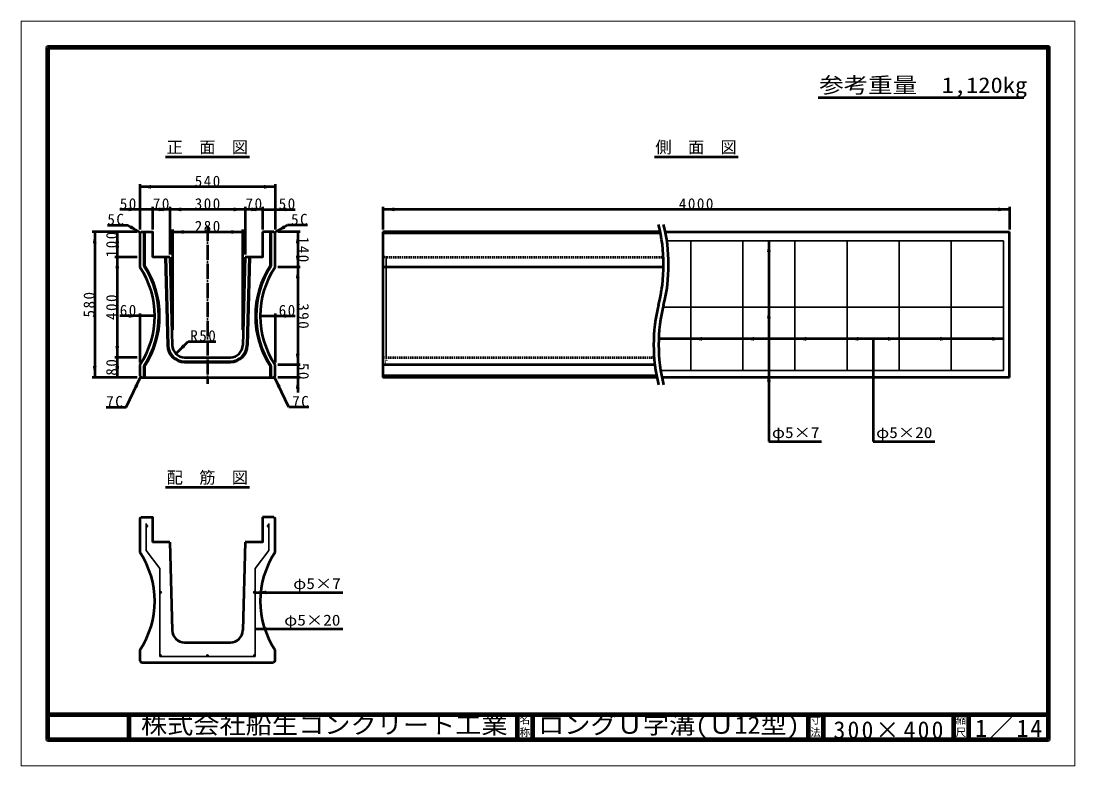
# Model space of a CAD drawing. Units: millimetres, scale not verified. Extents: x -2102 to 2102, y -1485 to 1485.
import ezdxf
from ezdxf.enums import TextEntityAlignment as Align

# ---------------------------------------------------------------- set-up
doc = ezdxf.new("R2010")
doc.units = ezdxf.units.MM
doc.header["$LTSCALE"] = 5
doc.linetypes.add('DOTTED', pattern=[1.75, 0.25, -1.5])
doc.linetypes.add('LONG_DASHED_DOTTED', pattern=[15.25, 12, -1.5, 0.25, -1.5])
doc.layers.add('0-0_V-nasSTD', color=7, linetype='Continuous', lineweight=50)
doc.layers.add('0-1_0', color=7, linetype='Continuous', lineweight=50)
doc.styles.add('ＭＳ ゴシック', font='')
doc.styles.get('ＭＳ ゴシック').set_extended_font_data('MS Gothic')

msp = doc.modelspace()

# ---------------------------------------------------------------- linework, layer by layer
at = {"layer": '0-0_V-nasSTD', "lineweight": 100}
for p, q in [((-1997.5, 1380), (-1997.5, -1380)), ((-1997.5, -1280), (1997.5, -1280)), ((-1672.5, -1280), (-1672.5, -1380)), ((-122.5, -1280), (-122.5, -1380)), ((-62.5, -1280), (-62.5, -1380)), ((1037.5, -1280), (1037.5, -1380)), ((1097.5, -1280), (1097.5, -1380)), ((1617.5, -1280), (1617.5, -1380)), ((1677.5, -1280), (1677.5, -1380)), ((-1997.5, -1380), (1997.5, -1380))]:
    msp.add_line(p, q, dxfattribs=at)
at = {"layer": '0-0_V-nasSTD'}
for p, q in [((-1628.654, 834.105), (-1628.654, 654.105)), ((-1088.654, 824.105), (-1628.654, 824.105)), ((-1088.654, 834.105), (-1088.654, 654.105)), ((-1628.654, 734.105), (-1708.654, 734.105)), ((-1578.654, 734.105), (-1628.654, 734.105)), ((-1578.654, 744.105), (-1578.654, 654.105)), ((-1508.654, 734.105), (-1578.654, 734.105)), ((-1508.654, 744.105), (-1508.654, 554.105)), ((-1208.654, 734.105), (-1508.654, 734.105)), ((-1208.654, 744.105), (-1208.654, 554.105)), ((-1138.654, 734.105), (-1208.654, 734.105)), ((-1138.654, 744.105), (-1138.654, 654.105)), ((-658.654, 744.105), (-658.654, 654.105)), ((1841.346, 734.105), (-658.654, 734.105)), ((1841.346, 744.105), (1841.346, 654.105)), ((-1638.654, 644.105), (-1818.654, 644.105)), ((-1808.654, 644.105), (-1808.654, 64.105)), ((-1758.116, 671.605), (-1678.116, 671.605)), ((-1718.654, 644.105), (-1718.654, 544.105)), ((-1626.154, 641.605), (-1678.116, 671.605)), ((-1628.654, 639.105), (-1623.654, 644.105)), ((-1628.654, 639.105), (-1628.654, 504.105)), ((-1612.654, 644.105), (-1612.654, 508.967)), ((-1609.654, 644.105), (-1609.654, 509.866)), ((-1498.655, 654.105), (-1498.655, 254.105)), ((-1498.655, 644.105), (-1218.655, 644.105)), ((-1218.655, 654.105), (-1218.655, 254.105)), ((-1093.654, 644.105), (-1138.654, 644.105)), ((-1107.654, 509.866), (-1107.654, 644.105)), ((-1104.654, 508.967), (-1104.654, 644.105)), ((-1093.654, 644.105), (-1088.654, 639.105)), ((-1091.154, 641.605), (-1039.193, 671.605)), ((-1088.654, 504.105), (-1088.654, 639.105)), ((-988.654, 644.105), (-1078.654, 644.105)), ((-959.193, 671.605), (-1039.193, 671.605)), ((-998.654, 644.105), (-998.654, 504.105)), ((-658.654, 644.105), (-658.654, 64.105)), ((448.213, 644.105), (-658.654, 644.105)), ((449.213, 639.105), (-658.654, 639.105)), ((468.213, 644.105), (1841.346, 644.105)), ((1841.346, 64.105), (1841.346, 644.105)), ((881.346, 609.105), (881.346, -190.895)), ((-1638.654, 544.105), (-1728.654, 544.105)), ((-1718.654, 544.105), (-1718.654, 144.105)), ((-1508.654, 544.105), (-1578.654, 544.105)), ((-1527.66, 544.105), (-1518.867, 192.38)), ((-1524.659, 544.105), (-1515.868, 192.455)), ((-1508.654, 544.105), (-1499.873, 192.855)), ((-1208.654, 544.105), (-1217.436, 192.855)), ((-1192.649, 544.105), (-1201.441, 192.455)), ((-1189.648, 544.105), (-1198.441, 192.38)), ((-988.654, 504.105), (-1078.654, 504.105)), ((-998.654, 504.105), (-998.654, 114.105)), ((461.269, 504.105), (-658.654, 504.105)), ((-1628.654, 309.105), (-1708.654, 309.105)), ((-1628.654, 319.105), (-1628.654, 124.105)), ((-1568.654, 309.105), (-1628.654, 309.105)), ((-1148.654, 309.105), (-1088.654, 309.105)), ((-1088.654, 319.105), (-1088.654, 124.105)), ((-1088.654, 309.105), (-1008.654, 309.105)), ((1817.346, 218.105), (441.789, 218.105)), ((1297.346, 218.105), (1297.346, -190.895)), ((-1484.799, 158.31), (-1435.302, 207.808)), ((-1435.302, 207.808), (-1325.302, 207.808)), ((-1638.654, 144.105), (-1728.654, 144.105)), ((-1718.654, 144.105), (-1718.654, 64.105)), ((-1449.889, 144.105), (-1267.42, 144.105)), ((-1449.889, 128.105), (-1267.42, 128.105)), ((-1628.654, 114.105), (-1628.654, 71.105)), ((-1612.654, 109.242), (-1612.654, 64.105)), ((-1609.654, 108.344), (-1609.654, 64.105)), ((-1449.889, 125.105), (-1267.42, 125.105)), ((-1107.654, 64.105), (-1107.654, 108.344)), ((-1104.654, 64.105), (-1104.654, 109.242)), ((-1088.654, 71.105), (-1088.654, 114.105)), ((-988.654, 114.105), (-1078.654, 114.105)), ((-998.654, 114.105), (-998.654, 64.105)), ((426.288, 114.105), (-658.654, 114.105)), ((-1638.654, 64.105), (-1818.654, 64.105)), ((-1682.723, -54.603), (-1625.154, 67.605)), ((-1628.654, 71.105), (-1621.654, 64.105)), ((-1621.654, 64.105), (-1095.654, 64.105)), ((-1088.654, 71.105), (-1095.654, 64.105)), ((-1034.586, -54.603), (-1092.154, 67.605)), ((-988.654, 64.105), (-1078.654, 64.105)), ((-998.654, 64.105), (-998.654, 4.105)), ((433.09, 71.105), (-658.654, 71.105)), ((434.478, 64.105), (-658.654, 64.105)), ((1841.346, 64.105), (454.478, 64.105)), ((-1762.723, -54.603), (-1682.723, -54.603)), ((-954.586, -54.603), (-1034.586, -54.603)), ((881.346, -190.895), (1091.346, -190.895)), ((1297.346, -190.895), (1543.346, -190.895)), ((-1628.654, -498.131), (-1623.654, -493.131)), ((-1628.654, -498.131), (-1628.654, -633.131)), ((-1093.654, -493.131), (-1138.654, -493.131)), ((-1093.654, -493.131), (-1088.654, -498.131)), ((-1088.654, -633.131), (-1088.654, -498.131)), ((-1508.654, -593.131), (-1578.654, -593.131)), ((-1508.654, -593.131), (-1499.873, -944.38)), ((-1208.654, -593.131), (-1217.436, -944.38)), ((-1168.654, -793.131), (-818.654, -793.131)), ((-1168.654, -938.889), (-818.654, -938.889)), ((-1449.889, -993.131), (-1267.42, -993.131)), ((-1628.654, -1023.131), (-1628.654, -1066.131)), ((-1088.654, -1066.131), (-1088.654, -1023.131)), ((-1628.654, -1066.131), (-1621.654, -1073.131)), ((-1621.654, -1073.131), (-1095.654, -1073.131)), ((-1088.654, -1066.131), (-1095.654, -1073.131))]:
    msp.add_line(p, q, dxfattribs=at)
at = {"layer": '0-0_V-nasSTD', "linetype": 'LONG_DASHED_DOTTED'}
msp.add_line((-1358.654, 669.105), (-1358.654, 39.105), dxfattribs=at)
at = {"layer": '0-0_V-nasSTD', "lineweight": 35}
for p, q in [((474.366, 609.105), (1817.346, 609.105)), ((569.346, 609.105), (569.346, 92.105)), ((777.346, 609.105), (777.346, 92.105)), ((985.346, 609.105), (985.346, 92.105)), ((1193.346, 609.105), (1193.346, 92.105)), ((1401.346, 609.105), (1401.346, 92.105)), ((1609.346, 609.105), (1609.346, 92.105)), ((1817.346, 344.105), (458.89, 344.105)), ((-1603.654, -626.131), (-1603.654, -518.131)), ((-1113.654, -626.131), (-1113.654, -518.131)), ((-1603.654, -626.131), (-1548.654, -698.131)), ((-1113.654, -626.131), (-1168.654, -698.131)), ((-1548.654, -1048.131), (-1548.654, -698.131))]:
    msp.add_line(p, q, dxfattribs=at)
at = {"layer": '0-0_V-nasSTD', "linetype": 'DOTTED'}
for p, q in [((460.653, 544.105), (-658.654, 544.105)), ((-646.154, 544.105), (-646.154, 125.105)), ((423.272, 144.105), (-658.654, 144.105)), ((-658.654, 125.105), (-646.154, 125.105))]:
    msp.add_line(p, q, dxfattribs=at)
at = {"layer": '0-0_V-nasSTD', "lineweight": 18}
for points in [[(-2102.5, -1485), (-2102.5, 1485), (2102.5, 1485), (2102.5, -1485)], [(-2002.5, -1385), (-2002.5, 1385), (2002.5, 1385), (2002.5, -1385)]]:
    msp.add_lwpolyline(points, close=True, dxfattribs=at)
at = {"layer": '0-0_V-nasSTD', "lineweight": 100}
msp.add_lwpolyline([(1997.5, -1380), (1997.5, 1380), (-1997.5, 1380)], dxfattribs=at)
at = {"layer": '0-0_V-nasSTD'}
for points in [[(-1138.654, 734.105), (-1088.654, 734.105), (-1008.654, 734.105)], [(-1623.654, 644.105), (-1578.654, 644.105), (-1578.654, 544.105)], [(-1138.654, 644.105), (-1138.654, 544.105), (-1208.654, 544.105)], [(-1623.654, -493.131), (-1578.654, -493.131), (-1578.654, -593.131)], [(-1138.654, -493.131), (-1138.654, -593.131), (-1208.654, -593.131)]]:
    msp.add_lwpolyline(points, dxfattribs=at)
at = {"layer": '0-0_V-nasSTD', "lineweight": 35}
for points in [[(1817.346, 609.105), (1817.346, 92.105), (449.399, 92.105)], [(-1548.654, -1048.131), (-1168.654, -1048.131), (-1168.654, -698.131)]]:
    msp.add_lwpolyline(points, dxfattribs=at)
for centre in [(-1600.654, -528.131), (-1116.654, -528.131), (-1545.654, -793.131), (-1171.654, -793.131), (-1545.654, -1045.131), (-1358.654, -1045.131), (-1171.654, -1045.131)]:
    msp.add_circle(centre, 3, dxfattribs=at)
at = {"layer": '0-0_V-nasSTD'}
for centre, radius, start, end in [((-188.654, 514.105), 650, 345.74997, 14.25003), ((-168.654, 514.105), 650, 345.74997, 14.25003), ((-1915.529, 309.105), 362.875, 326.57981, 33.42019), ((-1915.529, 309.105), 365.875, 326.72111, 33.27889), ((-801.779, 309.105), 365.875, 146.72111, 213.27889), ((-801.779, 309.105), 362.875, 146.57981, 213.42019), ((-1915.529, 309.105), 346.875, 325.79454, 34.20546), ((-801.779, 309.105), 346.875, 145.79454, 214.20546), ((1071.346, 194.105), 650, 165.74997, 194.25003), ((1091.346, 194.105), 650, 165.74997, 194.25003), ((-1449.889, 194.105), 69, 181.4321, 270), ((-1449.889, 194.105), 66, 181.4321, 270), ((-1449.889, 194.105), 50, 181.4321, 270), ((-1267.42, 194.105), 50, 270, 358.5679), ((-1267.42, 194.105), 66, 270, 358.5679), ((-1267.42, 194.105), 69, 270, 358.5679), ((-1915.529, -828.131), 346.875, 325.79454, 34.20546), ((-801.779, -828.131), 346.875, 145.79454, 214.20546), ((-1449.889, -943.131), 50, 181.4321, 270), ((-1267.42, -943.131), 50, 270, 358.5679)]:
    msp.add_arc(centre, radius, start, end, dxfattribs=at)
for points in [[(-1628.654, 824.105), (-1583.654, 816.605), (-1583.654, 831.605)], [(-1133.654, 816.605), (-1133.654, 831.605), (-1088.654, 824.105)], [(-1673.654, 726.605), (-1673.654, 741.605), (-1628.654, 734.105)], [(-1578.654, 734.105), (-1533.654, 726.605), (-1533.654, 741.605)], [(-1553.654, 726.605), (-1553.654, 741.605), (-1508.654, 734.105)], [(-1508.654, 734.105), (-1463.654, 726.605), (-1463.654, 741.605)], [(-1253.654, 726.605), (-1253.654, 741.605), (-1208.654, 734.105)], [(-1208.654, 734.105), (-1163.654, 726.605), (-1163.654, 741.605)], [(-1183.654, 726.605), (-1183.654, 741.605), (-1138.654, 734.105)], [(-1088.654, 734.105), (-1043.654, 726.605), (-1043.654, 741.605)], [(-658.654, 734.105), (-613.654, 726.605), (-613.654, 741.605)], [(1796.346, 726.605), (1796.346, 741.605), (1841.346, 734.105)], [(-1816.154, 599.105), (-1808.654, 644.105), (-1801.154, 599.105)], [(-1726.154, 599.105), (-1718.654, 644.105), (-1711.154, 599.105)], [(-1668.875, 657.61), (-1661.375, 670.6), (-1626.154, 641.605)], [(-1498.655, 644.105), (-1453.655, 636.605), (-1453.655, 651.605)], [(-1263.655, 636.605), (-1263.655, 651.605), (-1218.655, 644.105)], [(-1091.154, 641.605), (-1055.933, 670.6), (-1048.433, 657.61)], [(-1006.154, 599.105), (-998.654, 644.105), (-991.154, 599.105)], [(-1726.154, 589.105), (-1718.654, 544.105), (-1711.154, 589.105)], [(873.846, 564.105), (881.346, 609.105), (888.846, 564.105)], [(-1006.154, 549.105), (-998.654, 504.105), (-991.154, 549.105)], [(-1726.154, 499.105), (-1718.654, 544.105), (-1711.154, 499.105)], [(-1006.154, 459.105), (-998.654, 504.105), (-991.154, 459.105)], [(873.846, 299.105), (881.346, 344.105), (888.846, 299.105)], [(-1673.654, 301.605), (-1673.654, 316.605), (-1628.654, 309.105)], [(-1088.654, 309.105), (-1043.654, 301.605), (-1043.654, 316.605)], [(569.346, 218.105), (614.346, 210.605), (614.346, 225.605)], [(777.346, 218.105), (822.346, 210.605), (822.346, 225.605)], [(985.346, 218.105), (1030.346, 210.605), (1030.346, 225.605)], [(1193.346, 218.105), (1238.346, 210.605), (1238.346, 225.605)], [(1356.346, 210.605), (1356.346, 225.605), (1401.346, 218.105)], [(1564.346, 210.605), (1564.346, 225.605), (1609.346, 218.105)], [(1772.346, 210.605), (1772.346, 225.605), (1817.346, 218.105)], [(-1726.154, 189.105), (-1718.654, 144.105), (-1711.154, 189.105)], [(-1484.799, 158.31), (-1458.283, 195.433), (-1447.676, 184.827)], [(-1726.154, 99.105), (-1718.654, 144.105), (-1711.154, 99.105)], [(-1006.154, 159.105), (-998.654, 114.105), (-991.154, 159.105)], [(-1816.154, 109.105), (-1808.654, 64.105), (-1801.154, 109.105)], [(-1726.154, 109.105), (-1718.654, 64.105), (-1711.154, 109.105)], [(873.846, 47.105), (881.346, 92.105), (888.846, 47.105)], [(-1651.116, 30.092), (-1637.546, 23.699), (-1625.154, 67.605)], [(-1092.154, 67.605), (-1079.762, 23.699), (-1066.192, 30.092)], [(-1006.154, 19.105), (-998.654, 64.105), (-991.154, 19.105)], [(-1603.654, -528.131), (-1603.117, -526.417), (-1602.721, -530.305)], [(-1603.117, -526.417), (-1601.109, -525.165), (-1598.818, -525.759)], [(-1603.117, -526.417), (-1598.818, -525.759), (-1597.67, -527.827)], [(-1603.117, -526.417), (-1602.721, -530.305), (-1600.502, -531.127)], [(-1603.117, -526.417), (-1600.502, -531.127), (-1598.378, -530.085)], [(-1603.117, -526.417), (-1598.378, -530.085), (-1597.67, -527.827)], [(-1119.639, -528.434), (-1118.931, -526.177), (-1114.192, -529.845)], [(-1119.639, -528.434), (-1118.491, -530.503), (-1114.192, -529.845)], [(-1118.931, -526.177), (-1116.806, -525.135), (-1114.192, -529.845)], [(-1118.491, -530.503), (-1116.2, -531.096), (-1114.192, -529.845)], [(-1116.806, -525.135), (-1114.587, -525.956), (-1114.192, -529.845)], [(-1114.587, -525.956), (-1114.192, -529.845), (-1113.654, -528.131)], [(-1548.654, -793.131), (-1548.117, -791.417), (-1547.721, -795.305)], [(-1548.117, -791.417), (-1546.109, -790.165), (-1543.818, -790.759)], [(-1548.117, -791.417), (-1543.818, -790.759), (-1542.67, -792.827)], [(-1548.117, -791.417), (-1547.721, -795.305), (-1545.502, -796.127)], [(-1548.117, -791.417), (-1545.502, -796.127), (-1543.378, -795.085)], [(-1548.117, -791.417), (-1543.378, -795.085), (-1542.67, -792.827)], [(-1174.639, -793.434), (-1173.931, -791.177), (-1169.192, -794.845)], [(-1174.639, -793.434), (-1173.491, -795.503), (-1169.192, -794.845)], [(-1173.931, -791.177), (-1171.806, -790.135), (-1169.192, -794.845)], [(-1173.491, -795.503), (-1171.2, -796.096), (-1169.192, -794.845)], [(-1171.806, -790.135), (-1169.587, -790.956), (-1169.192, -794.845)], [(-1169.587, -790.956), (-1169.192, -794.845), (-1168.654, -793.131)], [(-1168.654, -793.131), (-1123.654, -800.631), (-1123.654, -785.631)], [(-1168.654, -938.889), (-1123.654, -946.389), (-1123.654, -931.389)], [(-1548.654, -1045.131), (-1548.348, -1043.81), (-1543.94, -1047.593)], [(-1548.654, -1045.131), (-1548.593, -1045.735), (-1543.94, -1047.593)], [(-1548.593, -1045.735), (-1548.411, -1046.314), (-1543.94, -1047.593)], [(-1548.411, -1046.314), (-1548.117, -1046.845), (-1543.94, -1047.593)], [(-1548.348, -1043.81), (-1547.11, -1042.508), (-1543.94, -1047.593)], [(-1548.117, -1046.845), (-1547.721, -1047.305), (-1543.94, -1047.593)], [(-1547.721, -1047.305), (-1547.241, -1047.677), (-1543.94, -1047.593)], [(-1547.241, -1047.677), (-1546.696, -1047.944), (-1543.94, -1047.593)], [(-1547.11, -1042.508), (-1545.351, -1042.146), (-1543.94, -1047.593)], [(-1546.696, -1047.944), (-1546.109, -1048.096), (-1543.94, -1047.593)], [(-1546.109, -1048.096), (-1545.654, -1048.131), (-1543.94, -1047.593)], [(-1545.351, -1042.146), (-1543.94, -1047.593), (-1543.7, -1042.855)], [(-1543.94, -1047.593), (-1543.7, -1042.855), (-1542.75, -1044.379)], [(-1543.94, -1047.593), (-1542.841, -1046.173), (-1542.75, -1044.379)], [(-1361.62, -1045.585), (-1361.027, -1043.295), (-1360.368, -1047.593)], [(-1361.027, -1043.295), (-1360.368, -1047.593), (-1358.958, -1042.146)], [(-1360.368, -1047.593), (-1358.958, -1042.146), (-1356.7, -1042.855)], [(-1360.368, -1047.593), (-1356.7, -1042.855), (-1355.658, -1044.979)], [(-1360.368, -1047.593), (-1356.48, -1047.198), (-1355.658, -1044.979)], [(-1360.368, -1047.593), (-1358.654, -1048.131), (-1356.48, -1047.198)], [(-1174.639, -1044.827), (-1173.931, -1043.177), (-1171.05, -1048.069)], [(-1174.639, -1044.827), (-1174.277, -1046.587), (-1171.05, -1048.069)], [(-1174.277, -1046.587), (-1172.975, -1047.824), (-1171.05, -1048.069)], [(-1173.931, -1043.177), (-1172.406, -1042.227), (-1171.05, -1048.069)], [(-1172.975, -1047.824), (-1171.654, -1048.131), (-1171.05, -1048.069)], [(-1172.406, -1042.227), (-1171.05, -1048.069), (-1170.612, -1042.318)], [(-1171.05, -1048.069), (-1170.612, -1042.318), (-1169.192, -1043.417)], [(-1171.05, -1048.069), (-1169.192, -1043.417), (-1168.654, -1045.131)], [(-1171.05, -1048.069), (-1168.689, -1045.585), (-1168.654, -1045.131)], [(-1171.05, -1048.069), (-1168.841, -1046.173), (-1168.689, -1045.585)], [(-1171.05, -1048.069), (-1169.108, -1046.718), (-1168.841, -1046.173)], [(-1171.05, -1048.069), (-1169.48, -1047.198), (-1169.108, -1046.718)], [(-1171.05, -1048.069), (-1169.94, -1047.593), (-1169.48, -1047.198)], [(-1171.05, -1048.069), (-1170.471, -1047.888), (-1169.94, -1047.593)]]:
    msp.add_solid(points, dxfattribs=at)
at = {"layer": '0-1_0'}
for p, q in [((1078.036, 1179.753), (1898.036, 1179.753)), ((-1525.654, 944.105), (-1191.654, 944.105)), ((424.346, 944.105), (758.346, 944.105)), ((-1525.654, -373.131), (-1191.654, -373.131))]:
    msp.add_line(p, q, dxfattribs=at)

# ---------------------------------------------------------------- texts
at = {"layer": '0-0_V-nasSTD', "style": 'ＭＳ ゴシック'}
for s, height, width, p in [('参考重量\u30001,120kg', 62.32, 1.15, (1082.036, 1179.753)), ('φ5×7', 43.99, 1.15, (893.346, -190.895)), ('φ5×20', 43.99, 1.15, (1309.346, -190.895)), ('φ5×7', 43.99, 1.15, (-1016.654, -793.131)), ('φ5×20', 43.99, 1.15, (-1052.654, -938.889)), ('株式会社船生コンクリート工業', 69.65, 1.1, (-1624.25, -1377.5)), ('ロングＵ字溝(Ｕ12型)', 69.65, 1.1, (-39.75, -1377.5))]:
    msp.add_text(s, height=height, dxfattribs=dict(at, width=width)).set_placement(p, align=Align.BOTTOM_LEFT)
for s, height, p in [('正\u3000面\u3000図', 47.65, (-1521.658, 944.105)), ('側\u3000面\u3000図', 47.65, (428.342, 944.105)), ('配\u3000筋\u3000図', 47.65, (-1521.658, -373.131)), ('名', 30.79, (-113.518, -1326.001)), ('寸', 30.79, (1046.482, -1326.001)), ('縮', 30.79, (1626.482, -1326.001)), ('称', 30.79, (-113.524, -1375.99)), ('法', 30.79, (1046.476, -1375.99)), ('尺', 30.79, (1626.476, -1375.99))]:
    msp.add_text(s, height=height, dxfattribs=at).set_placement(p, align=Align.BOTTOM_LEFT)
at = {"layer": '0-0_V-nasSTD', "attachment_point": 7, "style": 'ＭＳ ゴシック'}
for s, insert, char_height in [('\\T1.2;540', (-1409.641, 824.105), 43.99), ('\\T1.2;50', (-1708.654, 734.105), 43.99), ('\\T1.2;70', (-1576.654, 734.105), 43.99), ('\\T1.2;300', (-1409.641, 734.105), 43.99), ('\\T1.2;70', (-1206.654, 734.105), 43.99), ('\\T1.2;50', (-1074.654, 734.105), 43.99), ('\\T1.2;4000', (522.24, 734.105), 43.99), ('\\T1.2;5C', (-1758.116, 671.605), 43.99), ('\\T1.2;5C', (-1025.193, 671.605), 43.99), ('\\T1.2;280', (-1409.641, 644.105), 43.99), ('\\T1.2;60', (-1708.654, 309.105), 43.99), ('\\T1.2;60', (-1074.654, 309.105), 43.99), ('\\T1.2;R50', (-1427.302, 207.808), 43.99), ('\\T1.2;7C', (-1762.723, -54.603), 43.99), ('\\T1.2;7C', (-1020.586, -54.603), 43.99), ('\\T1.16;1／14', (1704.533, -1377.418), 69.65), ('\\T1.18;300×400', (1139.081, -1377.492), 69.65)]:
    msp.add_mtext(s, dxfattribs=dict(at, insert=insert, char_height=char_height))
at = {"layer": '0-0_V-nasSTD', "char_height": 43.99, "attachment_point": 7, "style": 'ＭＳ ゴシック'}
for s, insert, rotation in [('\\T1.2;100', (-1718.654, 543.092), 90), ('\\T1.2;140', (-998.654, 625.092), 270), ('\\T1.2;580', (-1808.654, 303.092), 90), ('\\T1.2;400', (-1718.654, 293.092), 90), ('\\T1.2;390', (-998.654, 360.092), 270), ('\\T1.2;80', (-1718.654, 71.091), 90), ('\\T1.2;50', (-998.654, 122.118), 270)]:
    msp.add_mtext(s, dxfattribs=dict(at, insert=insert, rotation=rotation))

doc.saveas('drawing.dxf')
